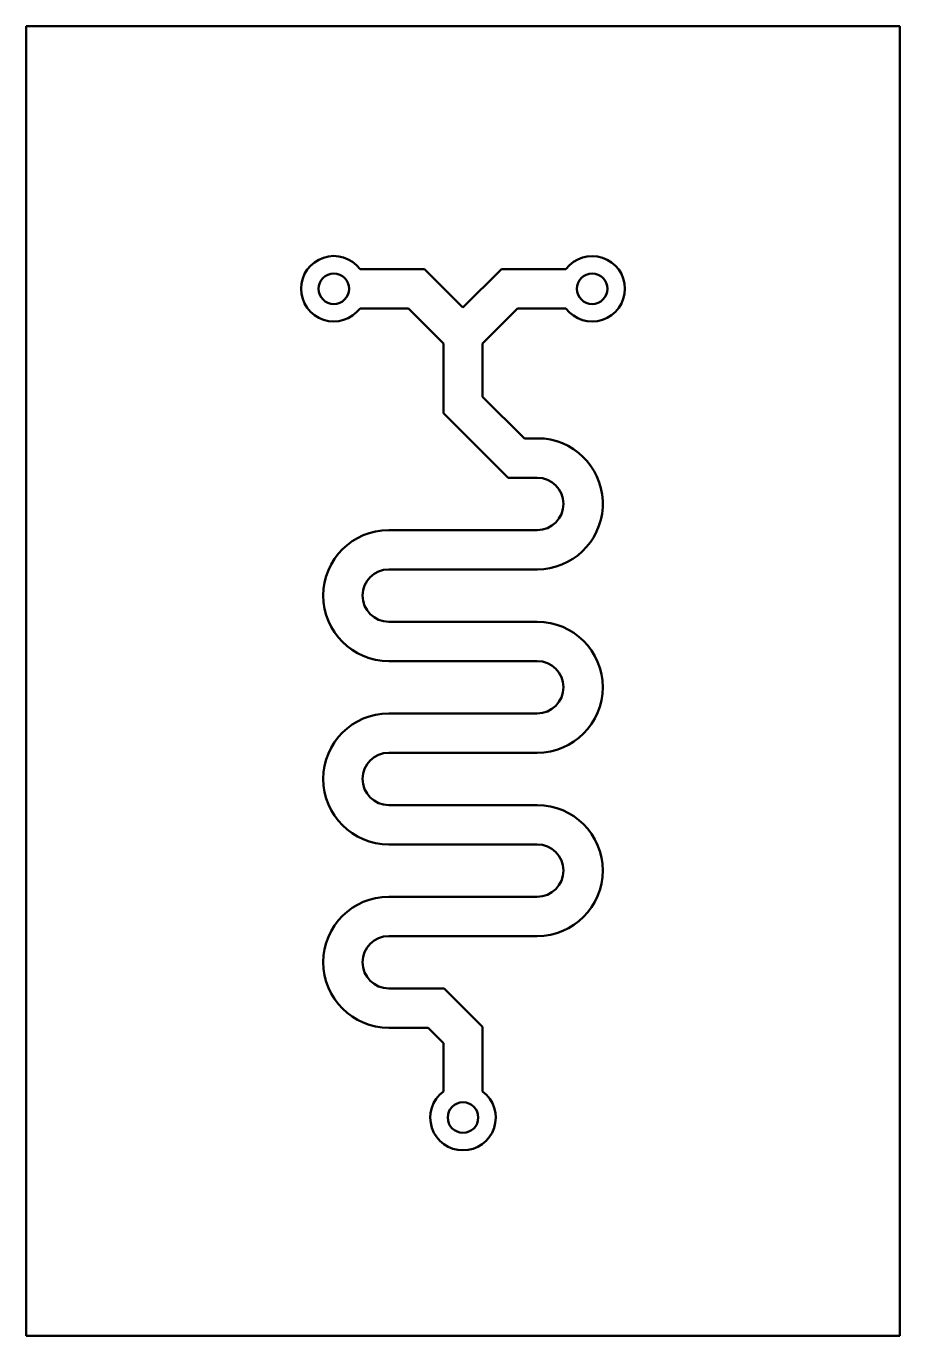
# Model space of a CAD drawing. Header units: millimetres. Extents: x 2.2 to 22.2, y 2.6 to 32.6.
import ezdxf

# ---------------------------------------------------------------- set-up
doc = ezdxf.new("R2010")
doc.units = ezdxf.units.MM
doc.layers.add('Visible (ISO)', color=7, linetype='Continuous', lineweight=50)

msp = doc.modelspace()

# ---------------------------------------------------------------- linework, layer by layer
at = {"layer": 'Visible (ISO)'}
for p, q in [((2.228, 32.599), (22.228, 32.599)), ((2.228, 2.599), (2.228, 32.599)), ((22.228, 32.599), (22.228, 2.599)), ((9.871, 27.035), (11.35, 27.035)), ((11.35, 27.035), (12.228, 26.157)), ((12.228, 26.157), (13.106, 27.034)), ((13.106, 27.034), (14.585, 27.034)), ((10.978, 26.135), (9.871, 26.135)), ((11.778, 25.334), (10.978, 26.135)), ((13.478, 26.134), (12.678, 25.334)), ((14.585, 26.134), (13.478, 26.134)), ((11.778, 23.738), (11.778, 25.334)), ((12.678, 25.334), (12.678, 24.11)), ((12.678, 24.11), (13.633, 23.155)), ((13.26, 22.256), (11.778, 23.738)), ((13.633, 23.155), (14.086, 23.153)), ((13.928, 22.256), (13.26, 22.256)), ((10.529, 21.056), (13.928, 21.056)), ((13.928, 20.156), (10.529, 20.156)), ((10.529, 18.956), (13.928, 18.956)), ((13.928, 18.056), (10.529, 18.056)), ((10.529, 16.856), (13.928, 16.856)), ((13.928, 15.956), (10.529, 15.956)), ((10.529, 14.756), (13.928, 14.756)), ((13.928, 13.856), (10.529, 13.856)), ((10.529, 12.656), (13.928, 12.656)), ((13.928, 11.756), (10.529, 11.756)), ((10.529, 10.556), (11.8, 10.556)), ((11.8, 10.556), (12.678, 9.678)), ((11.428, 9.656), (10.529, 9.656)), ((11.778, 9.305), (11.428, 9.656)), ((12.678, 9.678), (12.678, 8.199)), ((11.778, 8.199), (11.778, 9.305)), ((22.228, 2.599), (2.228, 2.599))]:
    msp.add_line(p, q, dxfattribs=at)
for centre in [(9.271, 26.584), (15.185, 26.584), (12.228, 7.599)]:
    msp.add_circle(centre, 0.35, dxfattribs=at)
for centre, radius, start, end in [((9.271, 26.585), 0.75, 36.8699, 323.1301), ((15.185, 26.584), 0.75, 216.8699, 143.1301), ((13.925, 21.659), 1.503, 270.0809, 83.8537), ((13.928, 21.656), 0.6, 270, 90), ((10.529, 19.556), 1.5, 90, 270), ((10.529, 19.556), 0.6, 90, 270), ((13.928, 17.456), 1.5, 270, 90), ((13.928, 17.456), 0.6, 270, 90), ((10.529, 15.356), 1.5, 90, 270), ((10.529, 15.356), 0.6, 90, 270), ((13.928, 13.256), 1.5, 270, 90), ((13.928, 13.256), 0.6, 270, 90), ((10.529, 11.156), 1.5, 90, 270), ((10.529, 11.156), 0.6, 90, 270), ((12.228, 7.599), 0.75, 126.8699, 53.1301)]:
    msp.add_arc(centre, radius, start, end, dxfattribs=at)

doc.saveas('drawing.dxf')
